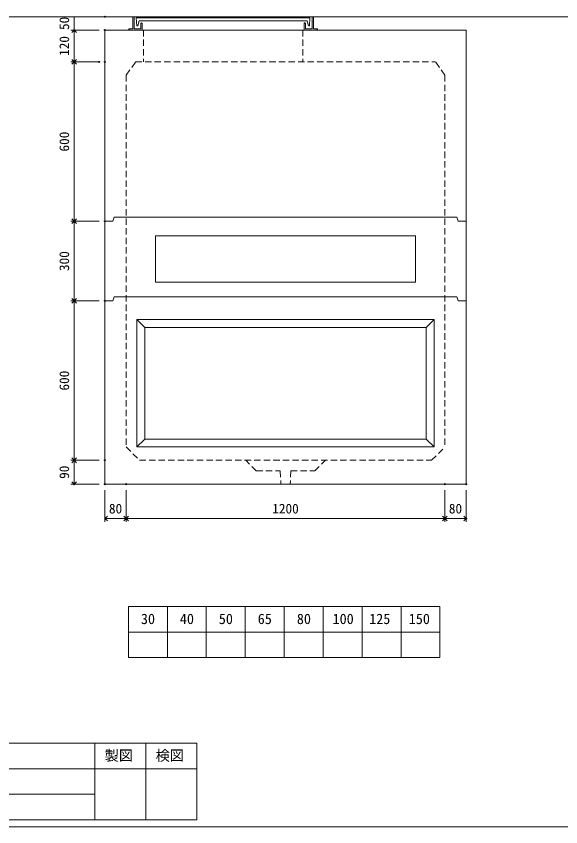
# Model space of a CAD drawing. Units: millimetres, scale not verified. Extents: x -6420 to 6420, y -3047 to 3047.
# Drawn here: x 311 to 2362, y -2653 to 399 of the extents above; entities that cross this region are included whole.
import ezdxf
from ezdxf.enums import TextEntityAlignment as Align

# ---------------------------------------------------------------- set-up
doc = ezdxf.new("R2010")
doc.units = ezdxf.units.MM
doc.header["$LTSCALE"] = 20
doc.header["$PDMODE"] = 32
doc.header["$PDSIZE"] = 4
doc.linetypes.add('DASHED1', pattern=[1.8, 1.2, -0.6])
doc.linetypes.add('USER2', pattern=[50.8, 31.75, -6.35, 6.35, -6.35])
doc.layers.add('0-1_Defpoints', color=7, linetype='Continuous')
for name, color, linetype, lineweight in [('0-2_waku', 7, 'Continuous', 18), ('0-3_gaikei', 7, 'Continuous', 18), ('0-4_kakure', 7, 'DASHED1', 5), ('0-5_sunpou', 7, 'Continuous', 5), ('0-8_uchigawa', 6, 'Continuous', 18), ('0-A_futa', 3, 'Continuous', 18), ('0-B_GL', 4, 'Continuous', 18), ('0-D_文字１', 7, 'Continuous', 18), ('1-2_uchigawa2', 6, 'USER2', 18)]:
    doc.layers.add(name, color=color, linetype=linetype, lineweight=lineweight)
doc.styles.add('ＭＳ ゴシック', font='')
doc.styles.get('ＭＳ ゴシック').set_extended_font_data('MS Gothic')

# ---------------------------------------------------------------- blocks, each defined once
blk = doc.blocks.new('_Open90')
at = {"layer": '0-5_sunpou'}
blk.add_line((0, 0), (-1, 0), dxfattribs=at)
blk.add_lwpolyline([(-0.5, 0.5), (0, 0), (-0.5, -0.5)], dxfattribs=at)
blk = doc.blocks.new('D51')
at = {"layer": '0-1_Defpoints'}
for p in [(3228.24, 1906.83), (3112.23, 1306.83), (3228.24, 1306.83)]:
    blk.add_point(p, dxfattribs=at)
at = {"layer": '0-5_sunpou'}
for p, q in [((3206.24, 1906.83), (3099.23, 1906.83)), ((3112.23, 1888.83), (3112.23, 1324.83)), ((3206.24, 1306.83), (3099.23, 1306.83))]:
    blk.add_line(p, q, dxfattribs=at)
at = {"layer": '0-5_sunpou', "xscale": 18, "yscale": 18}
for p, rotation in [((3112.23, 1906.83), 90), ((3112.23, 1306.83), 270)]:
    blk.add_blockref('_Open90', p, dxfattribs=dict(at, rotation=rotation))
at = {"layer": '0-5_sunpou', "style": 'ＭＳ ゴシック'}
blk.add_text('600', height=36.66, rotation=90, dxfattribs=at).set_placement((3104.23, 1569.33), align=Align.BOTTOM_LEFT)
blk = doc.blocks.new('D52')
at = {"layer": '0-1_Defpoints'}
for p in [(3228.24, 1306.83), (3112.23, 1216.83), (3228.24, 1216.83)]:
    blk.add_point(p, dxfattribs=at)
at = {"layer": '0-5_sunpou'}
for p, q in [((3206.24, 1306.83), (3099.23, 1306.83)), ((3112.23, 1288.83), (3112.23, 1234.83)), ((3206.24, 1216.83), (3099.23, 1216.83))]:
    blk.add_line(p, q, dxfattribs=at)
at = {"layer": '0-5_sunpou', "xscale": 18, "yscale": 18}
for p, rotation in [((3112.23, 1306.83), 90), ((3112.23, 1216.83), 270)]:
    blk.add_blockref('_Open90', p, dxfattribs=dict(at, rotation=rotation))
at = {"layer": '0-5_sunpou', "style": 'ＭＳ ゴシック'}
blk.add_text('90', height=36.66, rotation=90, dxfattribs=at).set_placement((3104.23, 1236.83), align=Align.BOTTOM_LEFT)
blk = doc.blocks.new('D53')
at = {"layer": '0-1_Defpoints'}
for p in [(3228.24, 1216.83), (3308.24, 1216.83), (3308.24, 1087.51)]:
    blk.add_point(p, dxfattribs=at)
at = {"layer": '0-5_sunpou'}
for p, q in [((3228.24, 1194.83), (3228.24, 1074.51)), ((3308.24, 1194.83), (3308.24, 1074.51)), ((3246.24, 1087.51), (3290.24, 1087.51))]:
    blk.add_line(p, q, dxfattribs=at)
at = {"layer": '0-5_sunpou', "xscale": 18, "yscale": 18, "rotation": 180}
blk.add_blockref('_Open90', (3228.24, 1087.51), dxfattribs=at)
at = {"layer": '0-5_sunpou', "xscale": 18, "yscale": 18}
blk.add_blockref('_Open90', (3308.24, 1087.51), dxfattribs=at)
at = {"layer": '0-5_sunpou', "style": 'ＭＳ ゴシック'}
blk.add_text('80', height=36.66, dxfattribs=at).set_placement((3243.24, 1095.51), align=Align.BOTTOM_LEFT)
blk = doc.blocks.new('D54')
at = {"layer": '0-1_Defpoints'}
for p in [(3308.24, 1216.83), (4508.24, 1216.83), (4508.24, 1087.51)]:
    blk.add_point(p, dxfattribs=at)
at = {"layer": '0-5_sunpou'}
for p, q in [((3308.24, 1194.83), (3308.24, 1074.51)), ((4508.24, 1194.83), (4508.24, 1074.51)), ((3326.24, 1087.51), (4490.24, 1087.51))]:
    blk.add_line(p, q, dxfattribs=at)
at = {"layer": '0-5_sunpou', "xscale": 18, "yscale": 18, "rotation": 180}
blk.add_blockref('_Open90', (3308.24, 1087.51), dxfattribs=at)
at = {"layer": '0-5_sunpou', "xscale": 18, "yscale": 18}
blk.add_blockref('_Open90', (4508.24, 1087.51), dxfattribs=at)
at = {"layer": '0-5_sunpou', "style": 'ＭＳ ゴシック'}
blk.add_text('1200', height=36.66, dxfattribs=at).set_placement((3858.24, 1095.51), align=Align.BOTTOM_LEFT)
blk = doc.blocks.new('D55')
at = {"layer": '0-1_Defpoints'}
for p in [(4508.24, 1216.83), (4588.24, 1216.83), (4588.24, 1087.51)]:
    blk.add_point(p, dxfattribs=at)
at = {"layer": '0-5_sunpou'}
for p, q in [((4508.24, 1194.83), (4508.24, 1074.51)), ((4588.24, 1194.83), (4588.24, 1074.51)), ((4526.24, 1087.51), (4570.24, 1087.51))]:
    blk.add_line(p, q, dxfattribs=at)
at = {"layer": '0-5_sunpou', "xscale": 18, "yscale": 18, "rotation": 180}
blk.add_blockref('_Open90', (4508.24, 1087.51), dxfattribs=at)
at = {"layer": '0-5_sunpou', "xscale": 18, "yscale": 18}
blk.add_blockref('_Open90', (4588.24, 1087.51), dxfattribs=at)
at = {"layer": '0-5_sunpou', "style": 'ＭＳ ゴシック'}
blk.add_text('80', height=36.66, dxfattribs=at).set_placement((4523.24, 1095.51), align=Align.BOTTOM_LEFT)
blk = doc.blocks.new('D56')
at = {"layer": '0-1_Defpoints'}
for p in [(3228.24, 2926.83), (3112.23, 2806.83), (3228.24, 2806.83)]:
    blk.add_point(p, dxfattribs=at)
at = {"layer": '0-5_sunpou'}
for p, q in [((3206.24, 2926.83), (3099.23, 2926.83)), ((3112.23, 2908.83), (3112.23, 2824.83)), ((3206.24, 2806.83), (3099.23, 2806.83))]:
    blk.add_line(p, q, dxfattribs=at)
at = {"layer": '0-5_sunpou', "xscale": 18, "yscale": 18}
for p, rotation in [((3112.23, 2926.83), 90), ((3112.23, 2806.83), 270)]:
    blk.add_blockref('_Open90', p, dxfattribs=dict(at, rotation=rotation))
at = {"layer": '0-5_sunpou', "style": 'ＭＳ ゴシック'}
blk.add_text('120', height=36.66, rotation=90, dxfattribs=at).set_placement((3104.23, 2829.33), align=Align.BOTTOM_LEFT)
blk = doc.blocks.new('D57')
at = {"layer": '0-1_Defpoints'}
for p in [(3206.24, 2806.83), (3112.23, 2206.83), (3228.24, 2206.83)]:
    blk.add_point(p, dxfattribs=at)
at = {"layer": '0-5_sunpou'}
for p, q in [((3184.24, 2806.83), (3099.23, 2806.83)), ((3112.23, 2788.83), (3112.23, 2224.83)), ((3206.24, 2206.83), (3099.23, 2206.83))]:
    blk.add_line(p, q, dxfattribs=at)
at = {"layer": '0-5_sunpou', "xscale": 18, "yscale": 18}
for p, rotation in [((3112.23, 2806.83), 90), ((3112.23, 2206.83), 270)]:
    blk.add_blockref('_Open90', p, dxfattribs=dict(at, rotation=rotation))
at = {"layer": '0-5_sunpou', "style": 'ＭＳ ゴシック'}
blk.add_text('600', height=36.66, rotation=90, dxfattribs=at).set_placement((3104.23, 2469.33), align=Align.BOTTOM_LEFT)
blk = doc.blocks.new('D58')
at = {"layer": '0-1_Defpoints'}
for p in [(3228.24, 2206.83), (3112.23, 1906.83), (3228.24, 1906.83)]:
    blk.add_point(p, dxfattribs=at)
at = {"layer": '0-5_sunpou'}
for p, q in [((3206.24, 2206.83), (3099.23, 2206.83)), ((3112.23, 2188.83), (3112.23, 1924.83)), ((3206.24, 1906.83), (3099.23, 1906.83))]:
    blk.add_line(p, q, dxfattribs=at)
at = {"layer": '0-5_sunpou', "xscale": 18, "yscale": 18}
for p, rotation in [((3112.23, 2206.83), 90), ((3112.23, 1906.83), 270)]:
    blk.add_blockref('_Open90', p, dxfattribs=dict(at, rotation=rotation))
at = {"layer": '0-5_sunpou', "style": 'ＭＳ ゴシック'}
blk.add_text('300', height=36.66, rotation=90, dxfattribs=at).set_placement((3104.23, 2019.33), align=Align.BOTTOM_LEFT)
blk = doc.blocks.new('D46')
at = {"layer": '0-1_Defpoints'}
for p in [(3228.24, 2976.83), (3112.23, 2926.83), (3228.24, 2926.83)]:
    blk.add_point(p, dxfattribs=at)
at = {"layer": '0-5_sunpou'}
for p, q in [((3206.24, 2976.83), (3099.23, 2976.83)), ((3112.23, 2976.83), (3112.23, 2926.83)), ((3206.24, 2926.83), (3099.23, 2926.83))]:
    blk.add_line(p, q, dxfattribs=at)
at = {"layer": '0-5_sunpou', "style": 'ＭＳ ゴシック'}
blk.add_text('50', height=36.66, rotation=90, dxfattribs=at).set_placement((3104.23, 2926.83), align=Align.BOTTOM_LEFT)

msp = doc.modelspace()

# ---------------------------------------------------------------- linework, layer by layer
at = {"layer": '0-2_waku'}
for p, q in [((733.32, -1824.02), (733.32, -2016.02)), ((733.32, -1824.02), (733.32, -2016.02)), ((733.32, -1824.02), (733.32, -2016.02)), ((733.32, -1824.02), (733.32, -2016.02)), ((733.32, -1824.02), (1906.66, -1824.02)), ((879.99, -1824.02), (879.99, -2016.02)), ((1026.66, -1824.02), (1026.66, -2016.02)), ((1026.66, -1824.02), (1026.66, -2016.02)), ((1173.32, -1824.02), (1173.32, -2016.02)), ((1319.99, -1824.02), (1319.99, -2016.02)), ((1466.66, -1824.02), (1466.66, -2016.02)), ((1613.32, -1824.02), (1613.32, -2016.02)), ((1759.99, -1824.02), (1759.99, -2016.02)), ((1906.66, -1824.02), (1906.66, -2016.02)), ((733.32, -1920.02), (1906.66, -1920.02)), ((733.32, -2016.02), (1906.66, -2016.02)), ((-1713.34, -2338.35), (990.66, -2338.35)), ((606.66, -2338.35), (606.66, -2626.35)), ((606.66, -2338.35), (606.66, -2626.35)), ((798.66, -2338.35), (798.66, -2626.35)), ((990.66, -2338.35), (990.66, -2626.35)), ((-1713.34, -2434.35), (990.66, -2434.35)), ((-1713.34, -2530.35), (606.66, -2530.35)), ((-1740.01, -2653.02), (6419.99, -2653.02)), ((-1713.34, -2626.35), (990.66, -2626.35))]:
    msp.add_line(p, q, dxfattribs=at)
at = {"layer": '0-3_gaikei'}
for p, q in [((645, 346.97), (2005, 346.97)), ((645, 346.97), (645, -1363.02)), ((645, 346.97), (2005, 346.97)), ((2005, 346.97), (2005, -1363.02)), ((675, -373.02), (680, -358.02)), ((680, -358.02), (1970, -358.02)), ((1975, -373.02), (1970, -358.02)), ((675, -373.02), (645, -373.02)), ((2005, -373.02), (1975, -373.02)), ((675, -673.02), (680, -658.02)), ((680, -658.02), (1970, -658.02)), ((1975, -673.02), (1970, -658.02)), ((675, -673.02), (645, -673.02)), ((2005, -673.02), (1975, -673.02)), ((2005, -1363.02), (645, -1363.02))]:
    msp.add_line(p, q, dxfattribs=at)
at = {"layer": '0-4_kakure'}
for p, q in [((790, 346.97), (790, 226.97)), ((1390, 346.97), (1390, 226.97)), ((725, 176.97), (760, 226.97)), ((760, 226.97), (1890, 226.97)), ((1925, 176.97), (1890, 226.97)), ((725, 176.97), (725, -1223.02)), ((1925, 176.97), (1925, -1223.02)), ((725, -1223.02), (775, -1273.02)), ((1875, -1273.02), (1925, -1223.02)), ((775, -1273.02), (1875, -1273.02)), ((1215, -1313.02), (1175, -1273.02)), ((1215, -1313.02), (1305, -1313.02)), ((1305, -1313.02), (1307.5, -1363.02)), ((1345, -1313.02), (1342.5, -1363.02))]:
    msp.add_line(p, q, dxfattribs=at)
msp.add_lwpolyline([(1345, -1313.02), (1435, -1313.02), (1475, -1273.02)], dxfattribs=at)
at = {"layer": '0-8_uchigawa'}
for p, q in [((765, -743.02), (1885, -743.02)), ((765, -743.02), (765, -1223.02)), ((765, -743.02), (795, -773.02)), ((1885, -743.02), (1855, -773.02)), ((1885, -1223.02), (1885, -743.02)), ((795, -773.02), (1855, -773.02)), ((795, -773.02), (795, -1193.02)), ((1855, -1193.02), (1855, -773.02)), ((765, -1223.02), (795, -1193.02)), ((795, -1193.02), (1855, -1193.02)), ((1885, -1223.02), (1855, -1193.02)), ((765, -1223.02), (1885, -1223.02))]:
    msp.add_line(p, q, dxfattribs=at)
at = {"layer": '0-A_futa'}
for p, q in [((751.99, 396.97), (754.99, 396.97)), ((754.99, 396.97), (754.99, 351.97)), ((1425, 396.97), (1428, 396.97)), ((749.99, 394.97), (749.99, 351.97)), ((762.81, 392.47), (1417.14, 392.47)), ((762.81, 392.47), (765.3, 362.47)), ((773.33, 381.47), (769.01, 362.47)), ((773.33, 381.47), (1406.66, 381.47)), ((779.99, 371.97), (779.99, 351.97)), ((781.99, 373.97), (782.99, 373.97)), ((784.99, 371.97), (784.99, 346.97)), ((1395, 371.97), (1395, 346.97)), ((1398, 373.97), (1397, 373.97)), ((1400, 371.97), (1400, 351.97)), ((1406.66, 381.47), (1410.98, 362.47)), ((1417.14, 392.47), (1414.89, 362.47)), ((1430, 394.97), (1430, 351.97)), ((734.99, 349.97), (734.99, 348.97)), ((736.99, 351.97), (749.99, 351.97)), ((790, 346.97), (736.99, 346.97)), ((754.99, 351.97), (779.99, 351.97)), ((765.3, 362.47), (769.01, 362.47)), ((1395, 346.97), (1443, 346.97)), ((1414.89, 362.47), (1410.98, 362.47)), ((1443, 351.97), (1430, 351.97)), ((1445, 349.97), (1445, 348.97))]:
    msp.add_line(p, q, dxfattribs=at)
msp.add_lwpolyline([(1425, 396.97), (1425, 351.97), (1400, 351.97)], dxfattribs=at)
for centre, start, end in [((751.99, 394.97), 90, 180), ((1428, 394.97), 0, 90), ((781.99, 371.97), 90, 180), ((782.99, 371.97), 0, 90), ((1397, 371.97), 90, 180), ((1398, 371.97), 0, 90), ((736.99, 349.97), 90, 180), ((736.99, 348.97), 180, 270), ((1443, 349.97), 0, 90), ((1443, 348.97), 270, 0)]:
    msp.add_arc(centre, 2, start, end, dxfattribs=at)
at = {"layer": '0-B_GL'}
msp.add_line((-1740.01, 396.97), (6419.99, 396.97), dxfattribs=at)
at = {"layer": '1-2_uchigawa2'}
for p, q in [((835, -428.02), (1325, -428.02)), ((835, -428.02), (835, -603.02)), ((1815, -428.02), (1325, -428.02)), ((1815, -428.02), (1815, -603.02)), ((835, -603.02), (1324.38, -603.02)), ((1815, -603.02), (1325.61, -603.02))]:
    msp.add_line(p, q, dxfattribs=at)

# ---------------------------------------------------------------- block references
at = {"layer": '0-5_sunpou'}
for name in ['D46', 'D56', 'D57', 'D58', 'D51', 'D52', 'D53', 'D54', 'D55']:
    msp.add_blockref(name, (-2583.24, -2579.86), dxfattribs=at)

# ---------------------------------------------------------------- texts
at = {"layer": '0-D_文字１', "style": 'ＭＳ ゴシック'}
for s, p in [('30', (780.38, -1901.48)), ('40', (927.04, -1901.48)), ('50', (1073.71, -1901.48)), ('65', (1220.38, -1901.48)), ('80', (1367.59, -1901.48)), ('100', (1502.08, -1901.48)), ('125', (1639.94, -1901.48)), ('150', (1788.95, -1901.48)), ('製図', (644.07, -2416.02)), ('検図', (836.07, -2416.02))]:
    msp.add_text(s, height=39.1, dxfattribs=at).set_placement(p, align=Align.BOTTOM_LEFT)

doc.saveas('drawing.dxf')
